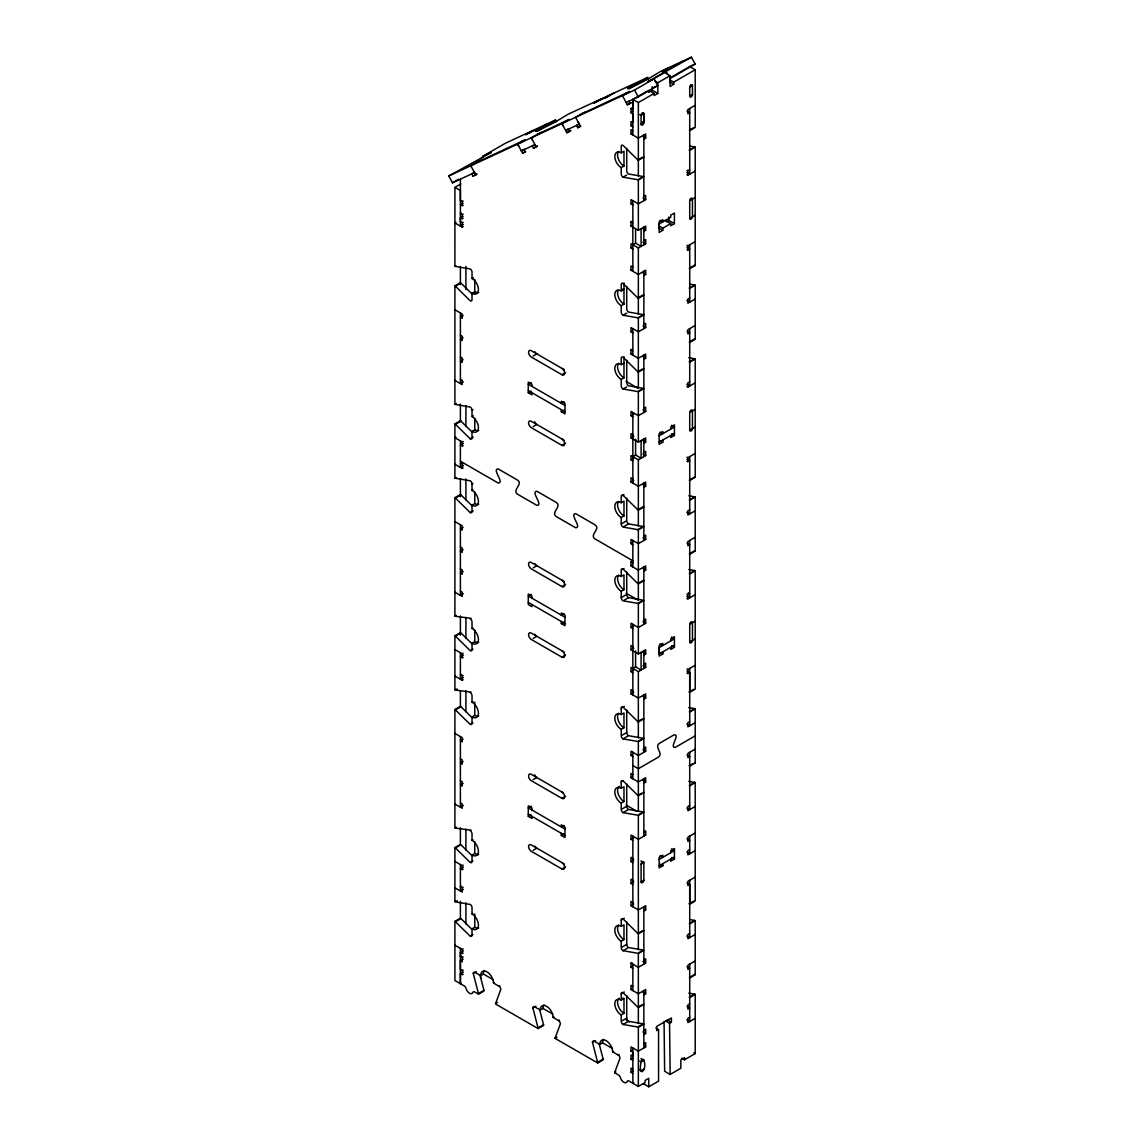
<?xml version="1.0" encoding="UTF-8"?>
<svg xmlns="http://www.w3.org/2000/svg" width="1144" height="1144" viewBox="0 0 1144 1144"><rect width="100%" height="100%" fill="white"/><g stroke="black" fill="none" stroke-linecap="round" stroke-linejoin="round"><path stroke-width="1.5" d="M463.163 216.345L460.403 217.932L460.403 221.907L463.163 222.436M461.318 983.182L460.403 983.711L460.403 948.405M632.846 126.855L631.016 125.797L631.016 121.564L632.846 122.622L632.846 113.785L631.016 112.727L631.016 108.494L631.931 107.851M669.755 78.078L689.718 66.566L695.209 69.741L673.73 82.139L673.73 84.27L670.055 86.386L670.055 75.69L657.829 82.74L657.829 93.436L654.154 95.567L654.154 93.436L638.352 102.574L638.352 175.919M641.098 124.21L641.098 115.372L643.857 113.785L643.857 122.622A1.945 1.115 -60.8 0 1 642.456 125.011A1.945 1.115 -60.8 0 1 641.112 124.195L643.857 122.622L643.857 113.785L642.47 112.999A1.945 1.13 -59.2 0 0 641.083 115.387M688.788 781.352L694.694 782.367A2.588 1.502 60 0 1 695.209 782.582L695.209 901L689.718 904.175L689.718 880.279M688.788 569.526L694.694 570.556A2.603 1.502 60 0 1 695.209 570.77L695.209 689.174L689.718 692.349L689.718 668.453M691.019 764.65L689.188 765.708A2.588 1.502 60 0 0 689.718 766.094L695.209 762.919L695.209 708.837A2.588 1.502 60 0 0 694.694 708.622L688.788 707.593M689.317 130.345A2.617 1.502 60 0 0 689.718 130.63L695.209 127.456L695.209 69.741M460.832 183.97L454.912 187.387L454.897 266.195A2.603 1.502 60 0 0 455.426 266.409L470.198 268.969A2.588 1.502 60 0 1 472.029 272.143L472.029 278.507A9.08 5.248 60 0 1 478.449 289.618A9.08 5.248 60 0 1 472.029 293.322L472 300.057A2.588 1.502 60 0 1 470.198 300.743L455.426 286.257A2.588 1.502 60 0 0 454.897 285.857L460.403 282.682A2.588 1.502 60 0 1 460.932 283.083L472 293.937M626.726 148.448L626.726 170.828A2.588 1.502 60 0 0 628.571 174.002L643.328 176.562A2.603 1.502 60 0 1 643.857 176.777L638.352 179.951A2.603 1.502 60 0 0 637.823 179.737L623.065 177.177A2.588 1.502 60 0 1 621.221 174.002L621.221 167.639A9.08 5.248 60 0 1 614.8 156.528A9.08 5.248 60 0 1 621.221 152.824L621.263 146.089A2.588 1.502 60 0 1 623.065 145.402L637.823 159.888A2.617 1.502 60 0 0 638.352 160.289L643.857 157.1M626.726 286.515L626.726 308.894A2.588 1.502 60 0 0 628.571 312.069L643.328 314.629A2.603 1.502 60 0 1 643.857 314.843L638.352 318.018A2.603 1.502 60 0 0 637.823 317.803L623.065 315.243A2.588 1.502 60 0 1 621.221 312.069L621.221 305.72A9.08 5.248 60 0 1 614.8 294.594A9.08 5.248 60 0 1 621.221 290.891L621.263 284.17A2.588 1.502 60 0 1 623.065 283.469L637.823 297.969A2.617 1.502 60 0 0 638.352 298.355L643.857 295.181A2.617 1.502 60 0 1 643.328 294.78M626.726 360.274L626.726 382.639A2.588 1.502 60 0 0 628.571 385.828L643.328 388.374A2.588 1.502 60 0 1 643.857 388.588L638.352 391.777A2.588 1.502 60 0 0 637.823 391.563L623.065 389.003A2.588 1.502 60 0 1 621.221 385.828L621.221 379.465A9.08 5.248 60 0 1 614.8 368.354A9.08 5.248 60 0 1 621.221 364.636L621.263 357.915A2.588 1.502 60 0 1 623.065 357.228L637.823 371.714A2.603 1.502 60 0 0 638.352 372.115L643.857 368.926M599.256 1044.129L603.131 1059.158A2.588 1.502 60 0 1 603.203 1059.802L597.697 1062.976L555.14 1038.409A2.588 1.502 60 0 1 555.212 1037.851L560.388 1023.78A2.588 1.502 60 0 0 558.544 1020.605L553.053 1017.431A9.08 5.248 60 0 0 546.632 1006.305A9.08 5.248 60 0 0 540.211 1010.009L534.706 1006.834A2.588 1.502 60 0 0 532.875 1007.893L538.038 1027.927A2.588 1.502 60 0 1 538.109 1028.57L543.614 1025.396A2.588 1.502 60 0 0 543.543 1024.752L539.668 1009.723M643.243 1083.625L648.748 1086.8L648.748 1078.32L645.073 1080.451L645.073 1082.567L638.352 1086.442L628.971 1081.037A2.588 1.502 60 0 0 627.498 1081.037L626.726 1082.267A5.191 2.989 60 0 1 620.849 1078.878L620.077 1076.747A2.588 1.502 60 0 0 618.604 1075.045L614.728 1072.815A2.588 1.487 60 0 1 614.8 1072.243L619.976 1058.186A2.588 1.502 60 0 0 618.132 1055.011L612.641 1051.836A9.08 5.248 60 0 0 606.22 1040.711A9.08 5.248 60 0 0 599.799 1044.415L594.294 1041.24A2.588 1.502 60 0 0 592.463 1042.298L597.626 1062.333A2.588 1.502 60 0 1 597.697 1062.976M476.633 174.36L475.718 174.889L474.488 172.615L452.466 182.797L448.791 175.947L487.644 154.526L491.319 152.409L482.453 156.499L505.648 143.114L555.526 120.063L556.442 121.764M478.149 161.533L470.813 165.766L474.488 172.615M479.036 161.318L480.866 160.26M532.918 130.502L525.582 134.749L530.144 132.418M538.323 128.643L536.479 129.701L546.546 124.21M520.448 142.185L522.279 141.127M524.081 149.678L525.311 151.966L522.579 153.225L517.66 144.101L525.01 139.854L476.319 162.591M452.466 182.797L458.587 179.25M537.122 146.389L536.207 146.918L531.302 137.795L538.638 133.562M539.525 133.362L541.369 132.304M601.086 98.985L593.736 103.232L598.298 100.901M474.817 172.1L471.771 173.874L472.987 176.147L475.718 174.889M606.477 97.126L604.647 98.184L614.714 92.693M564.721 121.707L566.566 120.649M570.498 130.959L566.866 132.747L561.947 123.623L569.283 119.391L536.808 134.62M472.987 176.147L476.962 173.859M582.925 113.084L575.589 117.317L580.494 126.455L577.763 127.713L576.533 125.425L577.463 124.896M583.812 112.884L585.642 111.826M524.281 149.249L521.349 150.951L534.977 144.644M533.176 145.374L532.26 145.903L533.49 148.191L536.207 146.918M669.24 67.482L661.904 71.715L666.466 69.398M625.225 93.736L627.055 92.678M522.579 153.225L525.639 151.466M674.645 65.608L672.815 66.667L677.377 64.35L663.734 70.656M675.532 65.408L682.882 61.175M533.49 148.191L537.451 145.889M652.323 79.565L664.55 72.501L670.055 75.69M448.791 175.947L634.591 90.033L654.082 78.779L657.757 85.628L638.28 96.882L626.125 102.502M654.082 78.779L647.833 81.667L691.462 57.2L695.152 64.05L669.998 78.579M568.568 128.772L565.636 130.473L579.264 124.167L578.035 121.879M569.283 128.686L568.353 129.215L569.583 131.488M566.866 132.747L570.842 130.459M577.763 127.713L580.823 125.94M647.218 91.091L632.846 99.399L632.846 109.552L631.016 108.494M648.662 92.378L652.323 90.262L657.829 93.436M581.081 114.143L629.786 91.42L622.436 95.653L627.355 104.79L631.331 102.488M627.355 104.79L631.002 102.989M460.403 179.122L460.403 200.629L463.163 201.158M463.163 203.274L460.403 204.862L463.163 205.391M631.016 112.727L632.846 111.669M461.318 213.17L460.403 213.699L463.163 214.228M455.998 222.336L454.897 222.966L462.248 227.198L463.163 226.669M689.718 87.216L692.463 85.628L692.463 94.552A1.945 1.13 -60 0 1 691.09 96.94A1.945 1.13 -60 0 1 689.718 96.139L689.718 87.216A1.945 1.13 -60 0 1 691.09 84.928L692.463 85.728A1.945 1.13 -60 0 0 691.09 84.928M460.403 217.932L463.163 218.461M631.016 125.797L631.931 125.268M463.349 224.453L460.403 226.14L460.403 190.562L454.912 187.387M689.718 96.039L692.463 94.451M632.846 130.731L631.016 129.672L631.016 133.919L631.931 133.39M695.209 105.32L687.873 109.552L687.873 113.785L689.718 112.727L686.958 111.14M643.857 139.21L645.688 138.152L645.688 133.919L638.352 138.152L631.016 133.919M621.221 152.824L623.981 151.222L623.981 166.052L621.221 167.639M637.823 159.888L642.413 157.243M690.104 129.715L691.934 128.643M692.849 128.114L693.779 127.585M454.897 266.195L455.827 265.665M623.065 177.177L626.726 175.061M638.738 179.208L643.328 176.562M693.779 147.433L689.188 150.078A2.603 1.502 60 0 1 689.718 150.293L695.209 147.118L695.209 265.522L689.718 268.697A2.603 1.502 60 0 1 689.317 268.425M455.426 286.257L460.017 283.612M472.029 278.507L473.401 277.706M472.029 293.322L474.774 291.734A9.08 5.248 60 0 0 478.721 292.449M643.857 196.439L645.688 195.381L645.688 199.614L638.352 203.847L631.016 199.614L631.016 203.847L631.931 203.317M686.958 170.485L689.718 169.955M686.958 174.717L687.873 175.246L695.209 171.014M463.163 315.587L460.403 317.174L462.248 318.232L462.248 313.999L454.897 309.767M643.857 231.388L645.688 230.33L645.688 226.083L638.352 230.33L631.016 226.083L631.016 221.85L631.931 221.321M631.016 226.083L631.931 225.554M689.718 200.672A1.945 1.115 -60.2 0 1 691.09 198.284A1.945 1.115 -60.2 0 1 692.449 199.085L692.463 216.731A1.945 1.13 -60 0 1 691.09 219.119A1.945 1.13 -60 0 1 689.718 218.318L689.718 200.672L695.209 197.497M658.615 224.267L670.741 217.274L670.741 215.158L674.417 213.041L674.417 223.623L670.741 225.74L670.741 223.623L665.236 220.449M463.163 337.823L460.403 339.41L462.248 340.483L462.248 336.236L460.403 335.178M666.466 221.864L668.911 220.449L674.417 223.623M632.846 244.802L635.778 243.1M658.672 225.84L662.791 228.214L670.741 223.623M643.857 240.569L645.688 239.511L645.688 243.743L638.352 247.976L631.016 243.743L631.016 247.976L631.931 247.447M662.791 228.214L662.791 230.33L659.13 232.447L659.13 221.864L662.791 219.748L662.791 221.864L660.045 220.277M689.718 218.318L695.209 215.143M463.163 359.716L460.403 361.304L462.248 362.362L462.248 358.129L460.403 357.071M632.846 267.038L631.016 265.98L631.016 270.213L631.931 269.684M686.958 249.564L687.873 250.093L687.873 245.86L695.209 241.627M643.857 275.518L645.688 274.46L645.688 270.213L638.352 274.46L631.016 270.213M687.873 250.093L689.718 249.035L686.958 247.447M463.349 381.853L460.403 383.54L460.403 312.941M621.221 290.891L623.981 289.303A9.08 5.248 60 0 0 622.922 288.788M533.176 356.013L536.836 353.896A3.89 2.245 60 0 1 534.891 351.837M621.221 305.72L623.981 304.132L623.981 282.94M637.823 297.969L642.413 295.324M690.104 267.782L694.694 265.136A2.603 1.502 60 0 0 695.209 265.522M454.897 285.857L454.897 404.275L456.284 403.474M623.065 315.243L626.726 313.127M472 432.017L460.932 421.149A2.603 1.502 60 0 0 460.403 420.763L454.897 423.938A2.603 1.502 60 0 1 455.426 424.324L470.198 438.81A2.588 1.502 60 0 0 472.029 437.752L472.029 431.402A9.08 5.248 60 0 0 478.449 427.699A9.08 5.248 60 0 0 472.029 416.573L472.029 410.224L472.944 409.695M638.738 317.274L643.328 314.629M693.779 285.5L689.188 288.145A2.603 1.502 60 0 1 689.718 288.359L695.209 285.185L695.209 339.282L689.718 342.456A2.603 1.502 60 0 1 689.317 342.17M456.342 423.795L460.932 421.149M472.029 416.573L473.401 415.772M531.216 382.554L528.285 384.255L564.964 405.434M643.857 324.41L645.688 323.352L645.688 327.584L638.352 331.832L631.016 327.584L631.016 331.832L631.931 331.302M689.718 297.94L687.873 298.999L687.873 303.231L695.209 298.999M531.946 386.372L531.946 384.255L528.285 382.139L528.285 392.721L531.03 391.134M564.364 369.784L531.345 350.707A3.89 2.245 60 0 0 528.585 352.309A3.89 2.245 60 0 0 531.345 357.071L561.918 374.717L565.579 372.601M455.998 437.108L454.897 437.737L462.248 441.97L463.163 441.441M472.029 431.402L474.774 429.815A9.08 5.248 60 0 0 478.721 430.53M470.198 438.81L473.244 437.051M463.463 443.386L460.403 445.159L463.163 445.688M643.857 359.359L645.688 358.301L645.688 354.068L638.352 358.301L631.016 354.068L631.016 349.835L631.931 349.306M631.016 354.068L631.931 353.539M621.221 364.636L623.981 363.048M695.209 325.468L687.873 329.701L687.873 333.948L689.718 332.89L686.958 331.302M564.049 401.73L561.304 403.317L561.304 401.201L564.964 403.317L564.964 413.913L561.304 411.783L561.304 409.666M461.318 462.634L460.403 463.163L463.163 463.692M463.349 465.694L460.403 467.396L460.403 440.912M533.176 426.612L536.836 424.495A3.89 2.245 60 0 1 534.534 421.736M454.897 464.221L462.248 468.454L463.163 467.925M561.304 411.783L564.049 410.196M621.221 379.465L623.981 377.877L623.981 356.699M637.823 371.714L642.413 369.069M690.104 341.527L694.694 338.881M454.897 423.938L454.897 478.02L455.827 477.491M454.897 478.02A2.603 1.502 60 0 0 455.426 478.235L456.342 477.706M623.065 389.003L626.726 386.887M472 505.762L460.932 494.894A2.588 1.502 60 0 0 460.403 494.508L454.897 497.683A2.588 1.502 60 0 1 455.426 498.083L470.198 512.569A2.588 1.502 60 0 0 472.029 511.511L472.029 505.147A9.08 5.248 60 0 0 478.449 501.444A9.08 5.248 60 0 0 472.029 490.318L472.029 483.969L472.944 483.44M638.738 391.033L643.328 388.374M693.779 359.259L689.188 361.904A2.603 1.502 60 0 1 689.718 362.119L695.209 358.944L695.209 477.348L689.718 480.523A2.588 1.502 60 0 1 689.317 480.251M456.342 497.554L460.932 494.894M472.029 490.318L472.944 489.789M564.364 440.383L531.345 421.321A3.89 2.245 60 0 0 528.585 422.908A3.89 2.245 60 0 0 531.345 427.67L561.918 445.331L565.579 443.214M472.029 505.147L474.774 503.56A9.08 5.248 60 0 0 478.721 504.275M643.857 408.265L645.688 407.192L645.688 411.44L638.352 415.672L631.016 411.44L631.016 415.672L633.762 414.085M689.718 381.781L687.873 382.84L687.873 387.072L686.958 386.543M470.198 512.569L473.244 510.796M687.873 387.072L695.209 382.84M463.163 527.413L460.403 529L462.248 530.058L462.248 525.825L454.897 521.578M632.846 434.734L631.016 433.676L631.016 437.909L633.762 436.322M631.016 437.909L638.352 442.156L645.688 437.909L645.688 442.156L643.857 443.214M689.718 412.498A1.945 1.13 -60 0 1 691.09 410.11A1.945 1.13 -60 0 1 692.463 410.911L692.463 428.557A1.945 1.13 -60 0 1 691.09 430.945A1.945 1.13 -60 0 1 689.718 430.144L689.718 412.498L695.209 409.323M659.144 435.792L674.431 426.969L671.485 425.282M463.163 549.649L460.403 551.236L462.248 552.295L462.248 548.062L460.403 547.004M632.846 456.628L635.778 454.926M659.144 442.156L674.431 433.319M643.857 452.395L645.688 451.322L645.688 455.569L638.352 459.802L631.016 455.569L631.016 459.802L633.762 458.215M662.791 440.04L662.791 442.156L659.13 444.272L659.13 433.69L662.791 431.56L662.791 433.69L660.045 432.103M670.741 429.1L670.741 426.984L674.417 424.853L674.417 435.449L670.741 437.566L670.741 435.449M689.718 430.144L695.209 426.969M463.163 571.542L460.403 573.13L462.248 574.188L462.248 569.955L460.403 568.897M632.846 478.864L631.016 477.806L631.016 482.039L633.762 480.451M686.958 457.157L687.873 457.686L695.209 453.453M622.15 495.824L623.981 494.766M643.857 487.344L645.688 486.286L645.688 482.039L638.352 486.286L631.016 482.039M686.958 461.389L689.718 460.86L686.958 459.273M463.349 593.679L460.403 595.366L460.403 524.767M621.221 517.546A9.08 5.248 60 0 1 614.8 506.42A9.08 5.248 60 0 1 621.221 502.716L623.981 501.129L623.981 515.958L621.221 517.546L621.221 523.895A2.588 1.502 60 0 0 623.065 527.069L637.823 529.629A2.603 1.502 60 0 1 638.352 529.844L643.857 526.669A2.603 1.502 60 0 0 643.328 526.454L628.571 523.895L623.981 526.54M533.176 567.839L536.836 565.708A3.89 2.245 60 0 1 534.891 563.663M638.738 509.252L643.328 506.606A2.588 1.502 60 0 0 643.857 507.007L638.352 510.181A2.588 1.502 60 0 1 637.823 509.795L623.065 495.295A2.588 1.502 60 0 0 621.221 496.353L621.221 502.716M690.104 479.608L693.779 477.491M454.897 497.683L454.897 616.087L456.284 615.3M621.221 523.895L625.811 521.249M454.897 616.087A2.588 1.502 60 0 0 455.426 616.301L471.113 618.332M637.823 529.629L642.413 526.984M690.104 499.442L694.694 496.796A2.603 1.502 60 0 1 695.209 497.011L695.209 551.093L689.718 554.282A2.603 1.502 60 0 1 689.317 553.996L693.779 551.236M471.113 692.091L455.426 690.061A2.588 1.502 60 0 1 454.897 689.846L454.897 635.764L460.403 632.575A2.588 1.502 60 0 1 460.932 632.975L472 643.843M695.209 497.011L689.718 500.185A2.603 1.502 60 0 0 689.317 500.014M454.897 635.764A2.588 1.502 60 0 1 455.426 636.15L460.017 633.504M455.426 636.15L470.198 650.636A2.588 1.502 60 0 0 472.029 649.577L472.029 643.228A9.08 5.248 60 0 0 478.449 639.51A9.08 5.248 60 0 0 472.029 628.399L472.944 627.87M531.231 594.379L528.299 596.067L564.979 617.245M643.857 536.236L645.688 535.178L645.688 539.41L638.352 543.643L631.016 539.41L631.016 543.643L631.931 543.114M689.718 509.752L687.873 510.81L687.873 515.057L695.209 510.81M564.364 581.595L531.345 562.533A3.89 2.245 60 0 0 528.585 564.121A3.89 2.245 60 0 0 531.345 568.897L561.918 586.543L565.579 584.427M472.029 643.228L474.774 641.641A9.08 5.248 60 0 0 478.721 642.342M454.897 649.563L462.248 653.796L463.163 653.267M471.113 650.107L472.944 649.048M463.463 655.212L460.403 656.971L463.163 657.5M643.857 571.185L645.688 570.127L645.688 565.894L638.352 570.127L631.016 565.894L631.016 561.647L631.931 561.118M622.15 569.583L623.981 568.525M631.016 565.894L631.931 565.365M621.221 591.291A9.08 5.248 60 0 1 614.8 580.165A9.08 5.248 60 0 1 621.221 576.462L623.981 574.874L623.981 589.703L621.221 591.291L621.221 597.654A2.588 1.502 60 0 0 623.065 600.829L637.823 603.388A2.603 1.502 60 0 1 638.352 603.589L643.857 600.414A2.603 1.502 60 0 0 643.328 600.2L628.571 597.654L623.981 600.3M695.209 537.294L687.873 541.527L687.873 545.774L689.718 544.701L686.958 543.114M564.049 613.556L561.304 615.143L561.304 613.027L564.964 615.143L564.964 625.725L561.304 623.609L561.304 621.492M461.318 674.445L460.403 674.974L463.163 675.503M463.349 677.52L460.403 679.221L460.403 652.738M533.176 638.438L536.836 636.321A3.89 2.245 60 0 1 534.891 634.262M454.897 676.047L462.248 680.28L463.163 679.75M561.304 623.609L564.049 622.021M639.653 582.482L640.568 581.953M641.498 581.424L643.328 580.365M454.897 689.846L455.827 689.317M643.857 580.752L638.352 583.926A2.603 1.502 60 0 1 637.823 583.54L623.065 569.054A2.588 1.502 60 0 0 621.221 570.112L621.221 576.462M456.342 689.532L457.257 689.003M621.221 597.654L625.811 594.994M637.823 603.388L642.413 600.729M690.104 573.201L694.694 570.556M471.113 830.158L455.426 828.127A2.588 1.502 60 0 1 454.897 827.913L454.897 709.509L460.403 706.334A2.588 1.502 60 0 1 460.932 706.72L472 717.588M695.209 570.77L689.718 573.945A2.603 1.502 60 0 0 689.317 573.759M454.897 709.509A2.588 1.502 60 0 1 455.426 709.895L460.017 707.249M455.426 709.895L470.198 724.395A2.588 1.502 60 0 0 472.029 723.337L472.029 716.973A9.08 5.248 60 0 0 478.449 713.27A9.08 5.248 60 0 0 472.029 702.144L472.944 701.615M564.364 652.209L531.345 633.147A3.89 2.245 60 0 0 528.585 634.734A3.89 2.245 60 0 0 531.345 639.496L561.918 657.156L565.579 655.04M472.029 716.973L474.774 715.386A9.08 5.248 60 0 0 478.721 716.101M643.857 620.077L645.688 619.018L645.688 623.265L638.352 627.498L631.016 623.265L631.016 627.498L633.762 625.911M686.958 594.136L689.718 593.607L688.331 592.807M471.113 723.866L472.944 722.808M686.958 598.369L687.873 598.898L695.209 594.665M463.163 739.239L460.403 740.826L462.248 741.884L462.248 737.651L454.897 733.404M632.846 646.56L631.016 645.502L631.016 649.735L633.762 648.147M631.016 649.735L638.352 653.968L645.688 649.735L645.688 653.968L643.857 655.026M689.718 624.324A1.945 1.13 -60 0 1 691.09 621.936A1.945 1.13 -60 0 1 692.463 622.736L692.463 640.383A1.945 1.13 -60 0 1 691.09 642.771A1.945 1.13 -60 0 1 689.718 641.97L689.718 624.324L695.209 621.135M463.163 761.475L460.403 763.062L462.248 764.12L462.248 759.888L460.403 758.829M632.846 668.453L635.778 666.752M674.445 645.144L659.159 653.968L659.159 647.604L674.445 638.781L671.499 637.094M643.857 664.206L645.688 663.148L645.688 667.395L638.352 671.628L631.016 667.395L631.016 671.628L633.762 670.041M662.791 651.865L662.791 653.982L659.13 656.098L659.13 645.502L662.791 643.386L662.791 645.502L660.045 643.915M670.741 640.926L670.741 638.795L674.417 636.679L674.417 647.275L670.741 649.392L670.741 647.275M689.718 641.97L695.209 638.795M463.163 783.368L460.403 784.956L462.248 786.014L462.248 781.781L460.403 780.723M632.846 690.69L631.016 689.632L631.016 693.865L633.762 692.277M626.726 710.167L626.726 732.546A2.588 1.502 60 0 0 628.571 735.721L643.328 738.28A2.588 1.502 60 0 1 643.857 738.495L638.352 741.669A2.588 1.502 60 0 0 637.823 741.455L623.065 738.895A2.588 1.502 60 0 1 621.221 735.721L621.221 729.357A9.08 5.248 60 0 1 614.8 718.246A9.08 5.248 60 0 1 621.221 714.542L621.221 708.179L624.281 706.42M686.958 668.983L687.873 669.512L695.209 665.265M643.857 699.156L645.688 698.097L645.688 693.865L638.352 698.097L631.016 693.865M686.958 673.215L689.718 672.686L689.718 725.811L686.772 724.123M463.349 805.505L460.403 807.192L460.403 736.593M621.221 714.542L623.981 712.941L623.981 727.77L621.221 729.357M533.176 779.65L536.836 777.534A3.89 2.245 60 0 1 535.335 776.147M621.221 708.179A2.588 1.502 60 0 1 623.065 707.121L637.823 721.607L642.413 718.961M689.188 691.963L693.779 689.303M454.897 827.913L456.284 827.126M643.857 718.832L638.352 722.007A2.603 1.502 60 0 1 637.823 721.607M622.15 735.192L626.726 732.546M623.065 738.895L627.641 736.25M638.738 740.926L643.328 738.28M690.104 711.268L694.694 708.622M472 929.414L460.932 918.546A2.588 1.502 60 0 0 460.403 918.16L454.897 921.335A2.588 1.502 60 0 1 455.426 921.721L470.198 936.207A2.588 1.502 60 0 0 472.029 935.149L472.029 928.799A9.08 5.248 60 0 0 478.449 925.096A9.08 5.248 60 0 0 472.029 913.97L472.029 907.621A2.588 1.502 60 0 0 470.198 904.446L455.426 901.887A2.588 1.502 60 0 1 454.897 901.672L454.897 847.575L460.403 844.401A2.588 1.502 60 0 1 460.932 844.801L472 855.655M695.209 708.837L689.718 712.011A2.588 1.502 60 0 0 689.317 711.84M454.897 847.575A2.588 1.502 60 0 1 455.426 847.976L460.017 845.33M455.426 847.976L470.198 862.462A2.588 1.502 60 0 0 472.029 861.403L472.029 855.054A9.08 5.248 60 0 0 478.449 851.336A9.08 5.248 60 0 0 472.029 840.225L472.944 839.696M531.231 806.191L528.299 807.893L564.979 829.071M643.857 748.062L645.688 747.003L645.688 751.236L638.352 755.469L631.016 751.236L631.016 755.469L631.931 754.94M689.718 721.578L687.873 722.636L687.873 726.883L695.209 722.636M531.946 810.024L531.946 807.893L528.285 805.776L528.285 816.373L531.03 814.785M562.834 792.549L531.345 774.359A3.89 2.245 60 0 0 528.585 775.947A3.89 2.245 60 0 0 531.345 780.709L561.918 798.369L565.579 796.253M472.029 855.054L474.774 853.453A9.08 5.248 60 0 0 478.721 854.168M454.897 861.389L462.248 865.622L463.163 865.093M471.113 861.933L472.944 860.874M463.463 867.038L460.403 868.796L463.163 869.326M695.209 735.878L675.217 747.418C668.897 747.704 680.551 734.434 674.202 734.777L659.373 743.343C653.825 746.961 663.892 753.538 658.343 757.171L638.352 768.711L632.846 765.536M626.726 783.926L626.726 806.291A2.588 1.502 60 0 0 628.571 809.466L643.328 812.025A2.588 1.502 60 0 1 643.857 812.24L638.352 815.415A2.588 1.502 60 0 0 637.823 815.2L623.065 812.655A2.588 1.502 60 0 1 621.221 809.466L621.221 803.117A9.08 5.248 60 0 1 614.8 791.991A9.08 5.248 60 0 1 621.221 788.287L621.221 781.938L623.065 780.88L637.823 795.366A2.588 1.502 60 0 0 638.352 795.752L643.857 792.577A2.588 1.502 60 0 1 643.328 792.191M632.846 774.531L631.016 773.473L631.016 777.72L631.931 777.191M621.221 788.287L623.981 786.7L623.981 801.529L621.221 803.117M695.209 749.12L687.873 753.353L687.873 757.585L689.718 756.527L686.958 754.94M564.049 825.382L561.304 826.969L561.304 824.838L564.964 826.969L564.964 837.551L561.304 835.435L561.304 833.318M461.318 886.271L460.403 886.8L463.163 887.329M643.857 783.011L645.688 781.953L645.688 777.72L638.352 781.953L631.016 777.72M463.349 889.346L460.403 891.047L460.403 864.564M533.176 850.264L536.836 848.147A3.89 2.245 60 0 1 534.891 846.088M561.304 835.435L564.049 833.847M637.823 795.366L641.498 793.25M691.934 764.12L692.849 763.591M454.897 901.672L455.827 901.143M456.342 901.358L457.257 900.829M622.15 808.937L626.726 806.291M623.065 812.655L627.641 809.995M638.738 814.671L643.328 812.025M690.104 785.027L694.694 782.367M695.209 782.582L689.718 785.771A2.588 1.502 60 0 0 689.317 785.585M455.426 921.721L460.017 919.075M472.029 913.97L472.944 913.441M564.364 864.035L531.345 844.973A3.89 2.245 60 0 0 528.585 846.56A3.89 2.245 60 0 0 531.345 851.322L561.918 868.968L565.579 866.852M472.029 928.799L474.774 927.212A9.08 5.248 60 0 0 478.721 927.927M643.857 831.902L645.688 830.844L645.688 835.077L638.352 839.324L631.016 835.077L631.016 839.324L633.762 837.737M689.718 805.433L687.873 806.491L687.873 810.724L695.209 806.491M471.113 935.678L472.944 934.619M454.897 945.23L462.248 949.463L463.163 948.934M463.163 957.056L460.403 956.527L460.403 952.652L463.463 950.879M460.403 952.652L463.163 953.181M460.403 956.527L461.318 955.998M632.846 858.386L631.016 857.328L631.016 861.561L633.762 859.973M463.163 970.126L460.388 969.583L460.388 960.76L463.148 959.173M641.098 864.206L643.857 862.619L643.857 880.265A1.945 1.13 -60 0 1 642.47 882.653A1.945 1.13 -60 0 1 641.098 881.867L641.098 864.206A1.945 1.13 -60 0 1 642.47 861.832A1.945 1.13 -60 0 1 643.857 862.619L640.912 860.931M695.209 832.961L687.873 837.208L687.873 841.441L689.718 840.382L686.958 838.795M460.403 983.711L460.403 973.83L463.463 972.057M659.159 859.43L674.445 850.607L671.499 848.919M460.403 973.83L463.163 974.359M659.159 865.793L674.445 856.97M480.08 975.317L483.955 990.346A2.588 1.502 60 0 1 484.026 990.99L478.521 994.179A2.588 1.502 60 0 0 478.449 993.521L473.273 973.487L476.333 971.728M632.846 880.265L631.016 879.207L631.016 883.454L633.762 881.867M689.718 849.563L687.873 850.621L687.873 854.854L695.209 850.621M662.819 863.677L662.819 865.793L659.159 867.91L659.159 857.314L662.819 855.197L662.819 857.314L660.074 855.726M670.77 852.723L670.77 850.607L674.445 848.49L674.445 859.087L670.77 861.203L670.77 859.087M641.098 881.867L643.857 880.265M473.273 973.487A2.588 1.502 60 0 1 475.118 972.429L480.623 975.617L483.369 974.016A9.08 5.248 60 0 1 484.412 970.57M480.623 975.617A9.08 5.248 60 0 1 487.044 971.899A9.08 5.248 60 0 1 493.464 983.025L494.38 982.496M479.365 992.992L483.955 990.346M632.846 902.516L631.016 901.458L631.016 905.691L633.762 904.103M493.464 983.025L498.956 986.199L499.885 985.67M695.209 877.091L687.873 881.338L687.873 885.57L689.718 884.512L689.718 937.637L686.772 935.949M626.726 921.992L626.726 944.372A2.588 1.502 60 0 0 628.571 947.547L643.328 950.106A2.588 1.502 60 0 1 643.857 950.321L638.352 953.495A2.588 1.502 60 0 0 637.823 953.281L623.065 950.721A2.588 1.502 60 0 1 621.221 947.547L621.221 941.183A9.08 5.248 60 0 1 614.8 930.072A9.08 5.248 60 0 1 621.221 926.354L621.221 920.005L624.281 918.246M643.857 910.981L645.688 909.923L645.688 905.691L638.352 909.923L631.016 905.691M621.221 926.354L623.981 924.767L623.981 939.596L621.221 941.183M496.553 1002.916L497.468 1002.387M621.221 920.005A2.588 1.502 60 0 1 623.065 918.947L637.823 933.433L642.413 930.787M689.188 903.774L693.779 901.129M643.857 930.644L638.352 933.833A2.588 1.502 60 0 1 637.823 933.433M622.15 947.017L626.726 944.372M623.065 950.721L627.641 948.076M532.875 1007.893L535.921 1006.134M638.738 952.752L643.328 950.106M690.104 923.094L694.694 920.448A2.588 1.502 60 0 1 695.209 920.663L695.209 974.745L689.718 977.92A2.588 1.502 60 0 1 689.317 977.648L693.779 974.888M540.211 1010.009L542.957 1008.422A9.08 5.248 60 0 1 544.001 1004.975M695.209 920.663L689.718 923.837A2.588 1.502 60 0 0 689.317 923.651M632.846 968.353L631.016 967.295L631.016 963.062L631.931 962.533M631.016 967.295L631.931 966.766M643.857 959.887L645.688 958.829L645.688 963.062L638.352 967.295L631.016 963.062M689.718 933.404L687.873 934.462L687.873 938.695L695.209 934.462M553.053 1017.431L553.968 1016.902M538.953 1027.398L543.543 1024.752M558.544 1020.605L559.473 1020.076M626.726 995.738L626.726 1018.117A2.588 1.502 60 0 0 628.571 1021.292L643.328 1023.851A2.588 1.502 60 0 1 643.857 1024.066L638.352 1027.24A2.588 1.502 60 0 0 637.823 1027.026L623.065 1024.466A2.588 1.502 60 0 1 621.221 1021.292L621.221 1014.942A9.08 5.248 60 0 1 614.8 1003.817A9.08 5.248 60 0 1 621.221 1000.113L621.221 993.764L624.281 991.991M632.846 986.357L631.016 985.299L631.016 989.531L631.931 989.002M555.212 1037.851L556.141 1037.322M621.221 1000.113L623.981 998.526L623.981 1013.355L621.221 1014.942M555.14 1038.409L556.971 1037.351M695.209 960.946L687.873 965.178L687.873 969.411L689.718 968.353L686.958 966.766M643.857 994.837L645.688 993.779L645.688 989.531L638.352 993.779L631.016 989.531M621.221 993.764A2.588 1.502 60 0 1 623.065 992.692L637.823 1007.192L641.498 1005.076M622.15 1020.763L626.726 1018.117M623.065 1024.466L627.641 1021.821M592.463 1042.298L595.509 1040.539M599.799 1044.415L602.545 1042.827A9.08 5.248 60 0 1 603.589 1039.381M638.738 1026.497L643.328 1023.851M690.104 996.839L694.694 994.193A2.588 1.502 60 0 1 695.209 994.408L695.209 1053.61L684.512 1059.787L681.767 1058.2M695.209 994.408L689.718 997.582A2.588 1.502 60 0 0 689.317 997.411M643.857 1030.315L645.688 1029.257L645.688 1033.49L643.857 1034.548M689.718 1003.831L687.873 1004.89L687.873 1009.137L689.718 1008.079L686.958 1006.477M612.641 1051.836L613.556 1051.307M598.541 1061.804L603.131 1059.158M648.748 1086.8L658.558 1081.137L658.558 1029.586L656.713 1030.658L656.713 1026.411L671.399 1017.946L671.399 1022.178L669.555 1023.236L665.436 1020.848M618.132 1055.011L619.061 1054.482M643.857 1043.728L645.688 1042.67L645.688 1046.903L638.352 1051.136L631.016 1046.903L631.016 1051.15L631.931 1050.607M689.718 1017.245L687.873 1018.317L687.873 1022.55L695.209 1018.317M631.016 1051.15L632.846 1052.208L632.846 1056.084L631.016 1055.025L631.016 1059.258L632.846 1058.2M614.8 1072.243L615.729 1071.714M614.728 1072.815L615.644 1072.285M632.861 1069.154L631.016 1068.096L631.016 1072.328L632.846 1071.27M643.857 1069.154L641.098 1070.741L639.725 1069.94M633.762 1082.739L632.846 1083.268L632.846 1047.961M664.063 1021.792L664.635 1071.27L670.141 1074.445L680.852 1068.267L680.852 1059.787L684.512 1057.671L684.512 1059.787M555.526 120.063L535.435 131.245L539.954 129.215L536.736 131.331L538.309 130.716L554.64 122.394L568.182 114.2L647.561 77.506L648.476 79.208M647.561 77.506L627.484 88.689L632.003 86.658L628.785 88.774L630.344 88.159L646.675 79.837L660.217 71.643L691.462 57.2M527.413 133.676L541.041 127.384M595.581 102.174L609.209 95.867M656.399 76.734L657.757 76.105M689.417 66.695L695.152 64.05M651.508 88.517L657.757 85.628M481.395 157.986L482.754 157.357M689.946 146.075L694.694 146.904A2.603 1.502 60 0 1 695.209 147.118M689.775 284.127L694.694 284.97A2.603 1.502 60 0 1 695.209 285.185M688.788 357.7L694.694 358.73A2.603 1.502 60 0 1 695.209 358.944M688.788 495.781L694.694 496.796M455.426 478.235L470.198 480.795A2.588 1.502 60 0 1 472.029 483.969M691.005 919.805L694.694 920.448M688.788 993.178L694.694 994.193M669.597 79.765L673.73 82.139M669.597 81.882L673.73 84.27M655.083 81.153L657.829 82.74M648.662 90.262L654.154 93.436M638.352 102.574L632.846 99.399L632.846 134.978M639.725 114.586L641.098 115.372M642.47 121.822L643.857 122.622M642.928 136.565L645.688 138.152M686.772 172.501L689.718 174.188L689.718 108.494M642.928 198.026L645.688 199.614M631.016 203.847L632.846 204.905M658.672 227.956L662.791 230.33M686.958 245.331L687.873 245.86M631.016 221.85L632.846 222.908M642.928 228.743L645.688 230.33M642.928 242.156L645.688 243.743M631.016 247.976L632.846 249.035M642.928 272.873L645.688 274.46M686.772 300.472L689.718 302.173L689.718 244.802M642.928 325.997L645.688 327.584M631.016 331.832L632.846 332.89M631.016 349.835L632.846 350.893M642.928 356.713L645.688 358.301M686.772 384.327L689.718 386.014L689.718 328.643M626.111 381.424L638.352 388.488M642.928 409.852L645.688 411.44M671.657 433.862L674.417 435.449M631.016 415.672L632.846 416.731M660.045 440.569L662.791 442.156M642.928 440.554L645.688 442.156M642.928 453.982L645.688 455.569M528.285 390.604L564.964 411.783M528.285 392.721L531.946 394.837L531.946 392.721M631.016 459.802L632.846 460.86M460.403 379.308L462.248 380.366L462.248 384.613L454.897 380.366M642.928 484.684L645.688 486.286M686.772 512.298L689.718 513.999L689.718 456.628M642.928 537.823L645.688 539.41M631.016 543.643L632.846 544.701M460.403 461.218L498.212 483.04C504.947 482.911 491.462 469.04 498.198 468.911L517.574 480.108C523.58 484.098 511.568 490.218 517.56 494.222L536.951 505.405C543.686 505.276 530.201 491.405 536.936 491.276L556.313 502.473C562.319 506.463 550.307 512.583 556.299 516.587L575.689 527.77C582.425 527.641 568.94 513.77 575.675 513.642L595.052 524.839C601.058 528.828 589.046 534.949 595.037 538.938L632.846 560.774M631.016 561.647L632.846 562.719M642.928 568.539L645.688 570.127M686.772 596.153L689.718 597.84L689.718 540.468M626.125 593.25L638.366 600.3M642.928 621.664L645.688 623.265M671.657 645.688L674.417 647.275M631.016 627.498L632.846 628.557M660.045 652.395L662.791 653.982M686.958 671.099L689.718 672.686M642.928 652.38L645.688 653.968M642.928 665.794L645.688 667.395M528.299 602.416L564.979 623.609M631.016 671.628L632.846 672.686M460.403 591.133L462.248 592.192L462.248 596.424L454.897 592.192M642.928 696.51L645.688 698.097M642.928 749.649L645.688 751.236M631.016 755.469L632.846 756.527M642.928 780.365L645.688 781.953M686.772 807.964L689.718 809.666L689.718 752.294M626.125 805.061L636.836 811.239M686.772 852.094L689.718 853.796L689.718 836.135M644.773 834.548L645.688 835.077M671.685 857.499L674.445 859.087M631.016 839.324L632.846 840.382M660.074 864.206L662.819 865.793M686.958 882.925L689.718 884.512M631.016 861.561L632.846 862.619M528.299 814.242L564.979 835.435M528.285 816.373L531.946 818.489L531.946 816.373M631.016 883.454L632.846 884.512M460.403 802.959L462.248 804.017L462.248 808.25L454.897 804.017M644.773 909.394L645.688 909.923M642.928 961.475L645.688 963.062M642.928 992.191L645.688 993.779M686.772 1019.79L689.718 1021.492L689.718 964.12M454.897 887.858L462.248 892.106L462.248 887.858M667.267 1019.79L671.399 1022.178M655.798 1027.998L658.558 1029.586M693.836 1052.823L695.209 1053.61M626.268 1020.162L629.3 1021.921M642.928 1031.902L645.688 1033.49M644.773 1046.374L645.688 1046.903M640.912 1058.629L643.857 1060.316C647.847 1070.069 637.58 1079.178 641.098 1061.904A1.945 1.13 -60 0 1 642.47 1059.53A1.945 1.13 -60 0 1 643.857 1060.316L641.098 1061.904L639.725 1061.117M460.388 960.76L462.248 961.832L462.248 957.585M483.369 974.016L493.35 979.793M542.957 1008.422L552.938 1014.199M602.545 1042.827L612.54 1048.59M631.016 1059.258L632.861 1060.331M631.016 1072.328L632.846 1073.387M478.521 994.179L474.66 991.934A2.588 1.502 60 0 0 472.93 992.349A5.191 2.989 60 0 1 469.469 993.178A5.191 2.989 60 0 1 466.008 988.359A2.588 1.502 60 0 0 464.278 985.942L454.912 980.537L454.897 921.335M538.109 1028.57L495.552 1004.003A2.588 1.502 60 0 1 495.624 1003.445L500.8 989.374A2.588 1.502 60 0 0 498.956 986.199M561.947 123.623L563.177 125.897M517.66 144.101L518.89 146.375M666.308 71.729L667.781 74.46M634.591 90.033L638.28 96.882M628.857 101.244L630.072 103.518M531.302 137.795L532.532 140.083M670.141 1074.445L669.555 1023.236M687.873 171.014L687.873 175.246M687.873 457.686L687.873 461.919M687.873 594.665L687.873 598.898M687.873 669.512L687.873 673.744M668.911 216.917L668.911 220.449M652.323 86.701L652.323 90.262M643.857 134.978L643.857 200.672M643.857 227.155L643.857 244.802M643.857 271.285L643.857 328.643M643.857 355.126L643.857 412.498M643.857 438.967L643.857 456.628M643.857 483.097L643.857 540.468M643.857 566.952L643.857 624.324M643.857 650.793L643.857 668.453M643.857 694.923L643.857 752.294M643.857 778.778L643.857 836.135M643.857 906.749L643.857 964.12M643.857 990.59L643.857 1047.961M641.098 228.743L641.098 246.389L635.592 243.214L635.592 229.086M641.098 440.554L641.098 458.215L635.592 455.04L635.592 439.153M641.098 652.38L641.098 670.041L635.592 666.866L635.592 650.979M638.352 179.951L638.352 230.33M638.352 247.976L638.352 314.243M638.352 318.018L638.352 387.616M638.352 391.777L638.352 442.156M638.352 459.802L638.352 526.068M638.352 529.844L638.352 599.442M638.352 603.603L638.352 653.968M638.352 671.628L638.352 737.894M638.352 741.669L638.352 811.268M638.352 815.415L638.352 949.72M638.352 953.495L638.352 1023.594M638.352 1027.24L638.352 1086.442M632.846 200.672L632.846 271.285M632.846 328.643L632.846 355.126M632.846 412.498L632.846 483.097M632.846 540.468L632.846 566.952M632.846 624.324L632.846 694.923M632.846 752.294L632.846 778.778M632.846 836.135L632.846 906.749M632.846 964.12L632.846 990.59M626.726 498.341L626.726 520.72A2.588 1.502 60 0 0 628.571 523.895M626.726 572.1L626.726 594.465A2.588 1.502 60 0 0 628.571 597.654M531.946 598.198L531.946 596.081L528.285 593.965L528.285 604.547L531.946 606.663L531.946 604.547M480.609 974.845L480.609 978.406M474.774 279.379L474.774 292.935M474.774 418.275L474.774 429.815M474.774 492.034L474.774 503.56M474.774 630.101L474.774 641.641M474.774 702.202L474.774 715.386M474.774 841.927L474.774 853.453M474.774 914.027L474.774 927.212M472.029 628.399L472.029 622.036A2.588 1.502 60 0 0 470.198 618.861M472.029 702.144L472.029 695.795A2.588 1.502 60 0 0 470.198 692.62M472.029 840.225L472.029 833.862A2.588 1.502 60 0 0 470.198 830.687M465.908 266.366L465.908 289.503M465.908 405.562L465.908 426.512M465.908 478.936L465.908 499.885M465.908 617.388L465.908 638.338M465.908 690.761L465.908 711.711M465.908 829.214L465.908 850.164M465.908 902.745L465.908 924.037M462.248 201.687L462.248 205.92M462.248 214.757L462.248 218.99M462.248 222.966L462.248 227.198M462.248 441.97L462.248 446.217M462.248 464.221L462.248 468.454M462.248 653.796L462.248 658.029M462.248 676.047L462.248 680.28M462.248 865.622L462.248 869.855M462.248 949.463L462.248 953.71M462.248 970.655L462.248 974.888M460.403 266.752L460.403 284.541M460.403 404.132L460.403 421.593M460.403 479.25L460.403 496.711M460.403 615.958L460.403 635.163M460.403 691.076L460.403 706.792M460.403 827.784L460.403 845.244M460.403 901.343L460.403 919.075M689.718 692.349A2.588 1.502 60 0 1 689.317 692.063M695.209 762.919A2.588 1.502 60 0 1 694.694 762.533M695.209 551.093A2.603 1.502 60 0 1 694.823 550.822M689.718 904.175A2.588 1.502 60 0 1 689.317 903.889M695.209 974.745A2.588 1.502 60 0 1 694.694 974.359M695.209 477.348A2.588 1.502 60 0 1 694.694 476.962M623.981 589.703A9.08 5.248 60 0 1 618.332 582.553A9.08 5.248 60 0 1 618.604 575.132M561.918 580.194A3.89 2.245 60 0 1 564.664 584.956A3.89 2.245 60 0 1 561.918 586.543M561.918 650.793A3.89 2.245 60 0 1 564.664 655.569A3.89 2.245 60 0 1 561.918 657.156M621.221 781.938A2.588 1.502 60 0 1 623.065 780.88M623.981 801.529A9.08 5.248 60 0 1 618.103 793.693A9.08 5.248 60 0 1 619.261 786.371M623.981 727.77A9.08 5.248 60 0 1 618.332 720.634A9.08 5.248 60 0 1 618.604 713.198M637.823 1007.192A2.588 1.502 60 0 0 638.352 1007.578L643.857 1004.403A2.588 1.502 60 0 1 643.328 1004.003M623.981 1013.355A9.08 5.248 60 0 1 618.103 1005.519A9.08 5.248 60 0 1 619.261 998.183M622.922 998.011A9.08 5.248 60 0 1 623.981 998.526M623.981 939.596A9.08 5.248 60 0 1 618.332 932.46A9.08 5.248 60 0 1 618.604 925.024M561.918 792.005A3.89 2.245 60 0 1 564.664 796.782A3.89 2.245 60 0 1 561.918 798.369M534.891 775.489A3.89 2.245 60 0 1 534.534 774.774M561.918 862.619A3.89 2.245 60 0 1 564.664 867.381A3.89 2.245 60 0 1 561.918 868.968M642.456 113.013A1.945 1.13 -59.2 0 1 643.872 113.785M623.981 166.052A9.08 5.248 60 0 1 618.332 158.916A9.08 5.248 60 0 1 618.604 151.48M623.981 304.132A9.08 5.248 60 0 1 618.103 290.347M623.981 377.877A9.08 5.248 60 0 1 618.332 370.742A9.08 5.248 60 0 1 618.604 363.306M561.918 368.368A3.89 2.245 60 0 1 564.664 373.13A3.89 2.245 60 0 1 561.918 374.717M561.918 438.967A3.89 2.245 60 0 1 564.664 443.743A3.89 2.245 60 0 1 561.918 445.331M454.897 404.275A2.603 1.502 60 0 0 455.426 404.49L470.198 407.035A2.588 1.502 60 0 1 472.029 410.224M623.981 515.958A9.08 5.248 60 0 1 618.332 508.808A9.08 5.248 60 0 1 618.604 501.387M476.962 855.068L477.935 854.697L476.962 855.068"/></g></svg>
